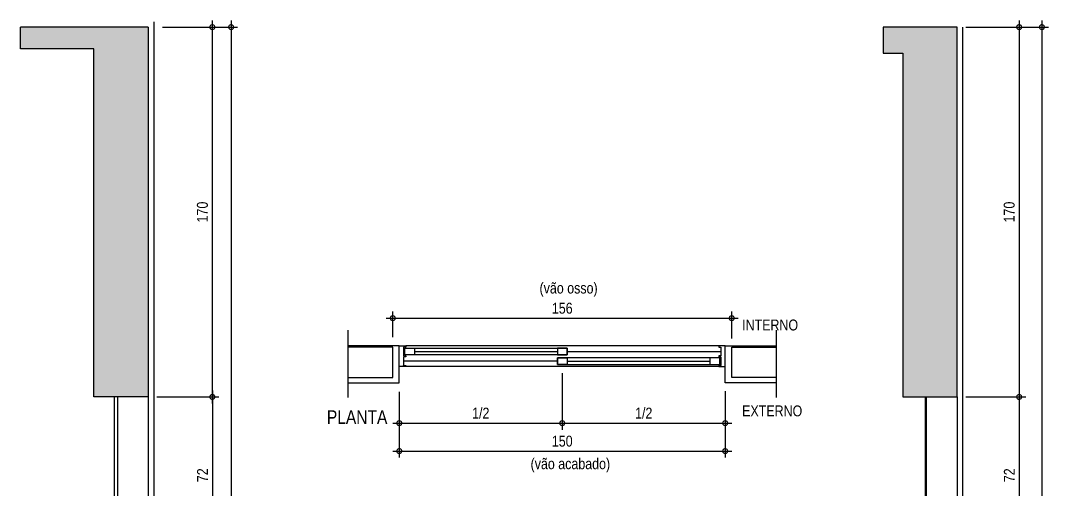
# Model space of a CAD drawing. Header units: metres. Extents: x -0.2 to 51.6, y -20.8 to 5.5.
# Drawn here: x 22.001 to 26.732, y -2.97 to -0.814 of the extents above; entities that cross this region are included whole.
import ezdxf

# ---------------------------------------------------------------- set-up
doc = ezdxf.new("R2010")
doc.units = ezdxf.units.M
for name, color, linetype in [('ARQ-ALV ACAB', 4, 'Continuous'), ('ARQ-ALV OSSO', 5, 'Continuous'), ('ARQ-AUX1 @ 1', 1, 'Continuous'), ('ARQ-AUX2', 2, 'Continuous'), ('ARQ-DIM', 2, 'Continuous'), ('ARQ-ENCH', 1, 'Continuous'), ('ARQ-EST', 2, 'Continuous'), ('ARQ-TXT', 2, 'Continuous')]:
    doc.layers.add(name, color=color, linetype=linetype)
doc.styles.add('Adesa', font='ARIALN.TTF')
doc.dimstyles.new('ADESA 1-0025', dxfattribs={"dimtxt": 0.05, "dimasz": 0.045, "dimexe": 0.03, "dimexo": 0.04, "dimgap": 0.02, "dimtad": 1, "dimtoh": 1, "dimdec": 0, "dimlfac": 100, "dimzin": 4, "dimtxsty": 'Adesa', "dimblk": 'DOTSMALL', "dimcen": 1, "dimdle": 0.03, "dimclrd": 1, "dimclre": 1, "dimclrt": 256, "dimazin": 1, "dimtm": 1e-09, "dimtfac": 1, "dimtdec": 0, "dimtix": 1, "dimtmove": 2, "dimatfit": 0, "dimldrblk": 'DOTSMALL', "dimfxl": 0.8, "dimtvp": 2, "dimtolj": 1, "dimtzin": 0, "dimarcsym": 0})

# ---------------------------------------------------------------- blocks, each defined once
blk = doc.blocks.new('_DotSmall')
at = {"color": 0, "linetype": 'ByBlock', "const_width": 0.5}
blk.add_lwpolyline([(-0.0625, 0, 1), (0.0625, 0, 1)], format="xyb", close=True, dxfattribs=at)
blk = doc.blocks.new('*D272')
at = {"layer": 'ARQ-DIM', "color": 1, "lineweight": -2, "transparency": 16777216}
for p, q in [((22.6539, -0.8445), (22.9137, -0.8445)), ((22.8837, -2.5745), (22.8837, -0.8145)), ((22.6289, -2.5445), (22.9137, -2.5445))]:
    blk.add_line(p, q, dxfattribs=at)
at = {"layer": 'Defpoints', "color": 0, "transparency": 16777216}
for p in [(22.6139, -0.8445), (22.8837, -0.8445), (22.5889, -2.5445)]:
    blk.add_point(p, dxfattribs=at)
at = {"layer": 'ARQ-DIM', "color": 1, "lineweight": -2, "transparency": 16777216, "xscale": 0.045, "yscale": 0.045, "zscale": 0.045}
for p, rotation in [((22.8837, -0.8445), 90), ((22.8837, -2.5445), 270)]:
    blk.add_blockref('_DotSmall', p, dxfattribs=dict(at, rotation=rotation))
at = {"layer": 'ARQ-DIM', "transparency": 16777216, "insert": (22.8382, -1.6945), "char_height": 0.05, "attachment_point": 5, "rotation": 90, "style": 'Adesa'}
blk.add_mtext('\\A1;170', dxfattribs=at)
blk = doc.blocks.new('*D273')
at = {"layer": 'ARQ-DIM', "color": 1, "lineweight": -2, "transparency": 16777216}
for p, q in [((22.9017, -0.8445), (23.0001, -0.8445)), ((22.9701, -0.8145), (22.9701, -5.5545)), ((22.9124, -5.5245), (23.0001, -5.5245))]:
    blk.add_line(p, q, dxfattribs=at)
at = {"layer": 'Defpoints', "color": 0, "transparency": 16777216}
for p in [(22.8617, -0.8445), (22.8724, -5.5245), (22.9701, -5.5245)]:
    blk.add_point(p, dxfattribs=at)
at = {"layer": 'ARQ-DIM', "color": 1, "lineweight": -2, "transparency": 16777216, "xscale": 0.045, "yscale": 0.045, "zscale": 0.045}
for p, rotation in [((22.9701, -0.8445), 90), ((22.9701, -5.5245), 270)]:
    blk.add_blockref('_DotSmall', p, dxfattribs=dict(at, rotation=rotation))
at = {"layer": 'ARQ-DIM', "transparency": 16777216, "insert": (22.9245, -3.1845), "char_height": 0.05, "attachment_point": 5, "rotation": 90, "style": 'Adesa'}
blk.add_mtext('\\A1;468', dxfattribs=at)
blk = doc.blocks.new('*D281')
at = {"layer": 'ARQ-DIM', "color": 1, "lineweight": -2, "transparency": 16777216}
for p, q in [((22.8113, -2.5445), (22.9137, -2.5445)), ((22.8837, -2.5145), (22.8837, -3.2945)), ((22.8113, -3.2645), (22.9137, -3.2645))]:
    blk.add_line(p, q, dxfattribs=at)
at = {"layer": 'Defpoints', "color": 0, "transparency": 16777216}
for p in [(22.7713, -2.5445), (22.7713, -3.2645), (22.8837, -3.2645)]:
    blk.add_point(p, dxfattribs=at)
at = {"layer": 'ARQ-DIM', "color": 1, "lineweight": -2, "transparency": 16777216, "xscale": 0.045, "yscale": 0.045, "zscale": 0.045}
for p, rotation in [((22.8837, -2.5445), 90), ((22.8837, -3.2645), 270)]:
    blk.add_blockref('_DotSmall', p, dxfattribs=dict(at, rotation=rotation))
at = {"layer": 'ARQ-DIM', "transparency": 16777216, "insert": (22.8386, -2.9045), "char_height": 0.05, "attachment_point": 5, "rotation": 90, "style": 'Adesa'}
blk.add_mtext('\\A1;72', dxfattribs=at)
blk = doc.blocks.new('*D303')
at = {"layer": 'ARQ-DIM', "color": 1, "lineweight": -2, "transparency": 16777216}
for p, q in [((23.7441, -2.5203), (23.7441, -2.8234)), ((25.2441, -2.5203), (25.2441, -2.8234)), ((23.7141, -2.7934), (25.2741, -2.7934))]:
    blk.add_line(p, q, dxfattribs=at)
at = {"layer": 'Defpoints', "color": 0, "transparency": 16777216}
for p in [(23.7441, -2.4803), (25.2441, -2.4803), (25.2441, -2.7934)]:
    blk.add_point(p, dxfattribs=at)
at = {"layer": 'ARQ-DIM', "color": 1, "lineweight": -2, "transparency": 16777216, "xscale": 0.045, "yscale": 0.045, "zscale": 0.045, "rotation": 180}
blk.add_blockref('_DotSmall', (23.7441, -2.7934), dxfattribs=at)
at = {"layer": 'ARQ-DIM', "color": 1, "lineweight": -2, "transparency": 16777216, "xscale": 0.045, "yscale": 0.045, "zscale": 0.045}
blk.add_blockref('_DotSmall', (25.2441, -2.7934), dxfattribs=at)
at = {"layer": 'ARQ-DIM', "transparency": 16777216, "insert": (24.4941, -2.7479), "char_height": 0.05, "attachment_point": 5, "style": 'Adesa'}
blk.add_mtext('\\A1;150', dxfattribs=at)
blk = doc.blocks.new('*D304')
at = {"layer": 'ARQ-DIM', "color": 1, "lineweight": -2, "transparency": 16777216}
for p, q in [((23.7141, -2.2703), (23.7141, -2.1524)), ((25.2741, -2.2753), (25.2741, -2.1524)), ((23.6841, -2.1824), (25.3041, -2.1824))]:
    blk.add_line(p, q, dxfattribs=at)
at = {"layer": 'Defpoints', "color": 0, "transparency": 16777216}
for p in [(25.2741, -2.1824), (23.7141, -2.3103), (25.2741, -2.3153)]:
    blk.add_point(p, dxfattribs=at)
at = {"layer": 'ARQ-DIM', "color": 1, "lineweight": -2, "transparency": 16777216, "xscale": 0.045, "yscale": 0.045, "zscale": 0.045, "rotation": 180}
blk.add_blockref('_DotSmall', (23.7141, -2.1824), dxfattribs=at)
at = {"layer": 'ARQ-DIM', "color": 1, "lineweight": -2, "transparency": 16777216, "xscale": 0.045, "yscale": 0.045, "zscale": 0.045}
blk.add_blockref('_DotSmall', (25.2741, -2.1824), dxfattribs=at)
at = {"layer": 'ARQ-DIM', "transparency": 16777216, "insert": (24.4941, -2.1369), "char_height": 0.05, "attachment_point": 5, "style": 'Adesa'}
blk.add_mtext('\\A1;156', dxfattribs=at)
blk = doc.blocks.new('*D292')
at = {"layer": 'ARQ-DIM', "color": 1, "lineweight": -2, "transparency": 16777216}
for p, q in [((24.4941, -2.4353), (24.4941, -2.695)), ((23.7441, -2.5454), (23.7441, -2.695)), ((23.7141, -2.665), (24.5241, -2.665))]:
    blk.add_line(p, q, dxfattribs=at)
at = {"layer": 'Defpoints', "color": 0, "transparency": 16777216}
for p in [(24.4941, -2.3953), (23.7441, -2.5054), (24.4941, -2.665)]:
    blk.add_point(p, dxfattribs=at)
at = {"layer": 'ARQ-DIM', "color": 1, "lineweight": -2, "transparency": 16777216, "xscale": 0.045, "yscale": 0.045, "zscale": 0.045, "rotation": 180}
blk.add_blockref('_DotSmall', (23.7441, -2.665), dxfattribs=at)
at = {"layer": 'ARQ-DIM', "color": 1, "lineweight": -2, "transparency": 16777216, "xscale": 0.045, "yscale": 0.045, "zscale": 0.045}
blk.add_blockref('_DotSmall', (24.4941, -2.665), dxfattribs=at)
at = {"layer": 'ARQ-DIM', "transparency": 16777216, "insert": (24.1191, -2.6191), "char_height": 0.05, "attachment_point": 5, "style": 'Adesa'}
blk.add_mtext('\\A1;1/2', dxfattribs=at)
blk = doc.blocks.new('*D293')
at = {"layer": 'ARQ-DIM', "color": 1, "lineweight": -2, "transparency": 16777216}
for p, q in [((24.4941, -2.4353), (24.4941, -2.695)), ((25.2441, -2.518), (25.2441, -2.695)), ((24.4641, -2.665), (25.2741, -2.665))]:
    blk.add_line(p, q, dxfattribs=at)
at = {"layer": 'Defpoints', "color": 0, "transparency": 16777216}
for p in [(24.4941, -2.3953), (25.2441, -2.478), (25.2441, -2.665)]:
    blk.add_point(p, dxfattribs=at)
at = {"layer": 'ARQ-DIM', "color": 1, "lineweight": -2, "transparency": 16777216, "xscale": 0.045, "yscale": 0.045, "zscale": 0.045, "rotation": 180}
blk.add_blockref('_DotSmall', (24.4941, -2.665), dxfattribs=at)
at = {"layer": 'ARQ-DIM', "color": 1, "lineweight": -2, "transparency": 16777216, "xscale": 0.045, "yscale": 0.045, "zscale": 0.045}
blk.add_blockref('_DotSmall', (25.2441, -2.665), dxfattribs=at)
at = {"layer": 'ARQ-DIM', "transparency": 16777216, "insert": (24.8691, -2.6191), "char_height": 0.05, "attachment_point": 5, "style": 'Adesa'}
blk.add_mtext('\\A1;1/2', dxfattribs=at)
blk = doc.blocks.new('*D297')
at = {"layer": 'ARQ-DIM', "color": 1, "lineweight": -2, "transparency": 16777216}
for p, q in [((26.3518, -0.8445), (26.627, -0.8445)), ((26.597, -0.8145), (26.597, -2.5745)), ((26.3513, -2.5445), (26.627, -2.5445))]:
    blk.add_line(p, q, dxfattribs=at)
at = {"layer": 'Defpoints', "color": 0, "transparency": 16777216}
for p in [(26.3118, -0.8445), (26.3113, -2.5445), (26.597, -2.5445)]:
    blk.add_point(p, dxfattribs=at)
at = {"layer": 'ARQ-DIM', "color": 1, "lineweight": -2, "transparency": 16777216, "xscale": 0.045, "yscale": 0.045, "zscale": 0.045}
for p, rotation in [((26.597, -0.8445), 90), ((26.597, -2.5445), 270)]:
    blk.add_blockref('_DotSmall', p, dxfattribs=dict(at, rotation=rotation))
at = {"layer": 'ARQ-DIM', "transparency": 16777216, "insert": (26.5515, -1.6945), "char_height": 0.05, "attachment_point": 5, "rotation": 90, "style": 'Adesa'}
blk.add_mtext('\\A1;170', dxfattribs=at)
blk = doc.blocks.new('*D299')
at = {"layer": 'ARQ-DIM', "color": 1, "lineweight": -2, "transparency": 16777216}
for p, q in [((26.6292, -0.8445), (26.7318, -0.8445)), ((26.7018, -0.8145), (26.7018, -5.5545)), ((26.5931, -5.5245), (26.7318, -5.5245))]:
    blk.add_line(p, q, dxfattribs=at)
at = {"layer": 'Defpoints', "color": 0, "transparency": 16777216}
for p in [(26.5892, -0.8445), (26.5531, -5.5245), (26.7018, -5.5245)]:
    blk.add_point(p, dxfattribs=at)
at = {"layer": 'ARQ-DIM', "color": 1, "lineweight": -2, "transparency": 16777216, "xscale": 0.045, "yscale": 0.045, "zscale": 0.045}
for p, rotation in [((26.7018, -0.8445), 90), ((26.7018, -5.5245), 270)]:
    blk.add_blockref('_DotSmall', p, dxfattribs=dict(at, rotation=rotation))
at = {"layer": 'ARQ-DIM', "transparency": 16777216, "insert": (26.6563, -3.1845), "char_height": 0.05, "attachment_point": 5, "rotation": 90, "style": 'Adesa'}
blk.add_mtext('\\A1;468', dxfattribs=at)
blk = doc.blocks.new('*U306')
at = {"color": 0, "linetype": 'ByBlock', "ltscale": 0.5}
for points in [[(0.02, -0.045), (0.03, -0.045), (0.03, -0.05), (0.02, -0.05), (0.02, -0.09), (0.03, -0.09), (0.03, -0.095), (0.02, -0.095), (0.02, -0.09), (0.03, -0.09), (0.03, -0.095), (0, -0.095), (0, 0), (0.03, 0), (0.03, -0.005), (0.02, -0.005), (0.02, -0.045)], [(1.48, -0.045), (1.47, -0.045), (1.47, -0.05), (1.48, -0.05), (1.48, -0.09), (1.47, -0.09), (1.47, -0.095), (1.48, -0.095), (1.48, -0.09), (1.47, -0.09), (1.47, -0.095), (1.5, -0.095), (1.5, 0), (1.47, 0), (1.47, -0.005), (1.48, -0.005), (1.48, -0.045)], [(0.025, -0.01), (0.07, -0.01), (0.07, -0.04), (0.025, -0.04)], [(0.7725, -0.01), (0.7275, -0.01), (0.7275, -0.04), (0.7725, -0.04)], [(0.7275, -0.055), (0.7725, -0.055), (0.7725, -0.085), (0.7275, -0.085)], [(1.475, -0.055), (1.43, -0.055), (1.43, -0.085), (1.475, -0.085)]]:
    blk.add_lwpolyline(points, close=True, dxfattribs=at)
at = {"color": 8, "linetype": 'ByBlock', "ltscale": 0.5}
for points in [[(1.47, 0), (0.03, 0)], [(0.7725, -0.025), (1.48, -0.025)], [(0.7275, -0.07), (0.02, -0.07)], [(1.47, -0.095), (0.03, -0.095)]]:
    blk.add_lwpolyline(points, dxfattribs=at)
at = {"color": 7, "linetype": 'ByBlock', "ltscale": 0.5}
for points in [[(0.7725, -0.01), (0.7725, -0.04), (0.025, -0.04), (0.025, -0.01)], [(0.7275, -0.055), (0.7275, -0.085), (1.475, -0.085), (1.475, -0.055)]]:
    blk.add_lwpolyline(points, close=True, dxfattribs=at)
for points in [[(0.07, -0.025), (0.7275, -0.025)], [(0.7725, -0.07), (1.43, -0.07)]]:
    blk.add_lwpolyline(points, dxfattribs=at)
blk = doc.blocks.new('*D305')
at = {"layer": 'ARQ-DIM', "color": 1, "lineweight": -2, "transparency": 16777216}
for p, q in [((26.3513, -2.5445), (26.627, -2.5445)), ((26.597, -2.5145), (26.597, -3.2945)), ((26.4791, -3.2645), (26.627, -3.2645))]:
    blk.add_line(p, q, dxfattribs=at)
at = {"layer": 'Defpoints', "color": 0, "transparency": 16777216}
for p in [(26.3113, -2.5445), (26.4391, -3.2645), (26.597, -3.2645)]:
    blk.add_point(p, dxfattribs=at)
at = {"layer": 'ARQ-DIM', "color": 1, "lineweight": -2, "transparency": 16777216, "xscale": 0.045, "yscale": 0.045, "zscale": 0.045}
for p, rotation in [((26.597, -2.5445), 90), ((26.597, -3.2645), 270)]:
    blk.add_blockref('_DotSmall', p, dxfattribs=dict(at, rotation=rotation))
at = {"layer": 'ARQ-DIM', "transparency": 16777216, "insert": (26.5519, -2.9045), "char_height": 0.05, "attachment_point": 5, "rotation": 90, "style": 'Adesa'}
blk.add_mtext('\\A1;72', dxfattribs=at)
blk = doc.blocks.new('ALUMINIO')
h = blk.add_hatch(color=8)
h.dxf.hatch_style = 1
h.paths.add_polyline_path([(22.3389, -2.5445), (22.5889, -2.5445), (22.5889, -0.8445), (22.001, -0.8445), (22.001, -0.9445), (22.3389, -0.9445)])
h = blk.add_hatch(color=8)
h.dxf.hatch_style = 1
h.paths.add_polyline_path([(26.0613, -2.5445), (26.3113, -2.5445), (26.3113, -0.8445), (25.9713, -0.8445), (25.9713, -0.9645), (26.0613, -0.9645)])
at = {"color": 8}
blk.add_line((25.9713, -0.8445), (25.9713, -0.9645), dxfattribs=at)
at = {"layer": 'ARQ-ALV ACAB', "color": 4}
for p, q in [((22.6139, -0.8195), (22.6139, -3.2945)), ((22.4339, -3.2945), (22.4339, -2.5445))]:
    blk.add_line(p, q, dxfattribs=at)
at = {"layer": 'ARQ-ALV ACAB'}
blk.add_lwpolyline([(26.3363, -0.8445), (26.3363, -3.2945), (26.1663, -3.2945), (26.1663, -2.5445)], dxfattribs=at)
at = {"layer": 'ARQ-ALV ACAB', "ltscale": 0.05}
for points in [[(23.5095, -2.4803), (23.7441, -2.4803), (23.7441, -2.3103), (23.5084, -2.3103)], [(25.4787, -2.4803), (25.2441, -2.4803), (25.2441, -2.3103), (25.4787, -2.3103)]]:
    blk.add_lwpolyline(points, dxfattribs=at)
at = {"layer": 'ARQ-ALV OSSO', "ltscale": 0.05}
for points in [[(23.5095, -2.4553), (23.7141, -2.4553), (23.7141, -2.3153), (23.5095, -2.3153)], [(25.4787, -2.4553), (25.2741, -2.4553), (25.2741, -2.3153), (25.4787, -2.3153)]]:
    blk.add_lwpolyline(points, dxfattribs=at)
at = {"layer": 'ARQ-ALV OSSO'}
for points in [[(22.5889, -2.5445), (22.5889, -3.2645), (22.4489, -3.2645), (22.4489, -2.5445)], [(26.3113, -2.5445), (26.3113, -3.2645), (26.1713, -3.2645), (26.1713, -2.5445)]]:
    blk.add_lwpolyline(points, dxfattribs=at)
at = {"layer": 'ARQ-AUX2'}
for p, q in [((22.5889, -0.8445), (22.001, -0.8445)), ((22.5889, -0.8445), (22.5889, -2.5445)), ((22.3389, -0.9445), (22.001, -0.9445)), ((22.3389, -2.5445), (22.3389, -0.9445)), ((22.5889, -2.5445), (22.3389, -2.5445))]:
    blk.add_line(p, q, dxfattribs=at)
blk.add_lwpolyline([(25.9713, -0.9645), (26.0613, -0.9645), (26.0613, -2.5445), (26.3113, -2.5445), (26.3113, -0.8445), (25.9713, -0.8445)], dxfattribs=at)
at = {"layer": 'ARQ-ENCH', "ltscale": 0.01}
for p, q in [((23.5084, -2.5469), (23.5084, -2.2379)), ((25.4798, -2.5469), (25.4798, -2.2379))]:
    blk.add_line(p, q, dxfattribs=at)
at = {"layer": 'ARQ-EST', "color": 8}
blk.add_lwpolyline([(22.001, -0.9445), (22.001, -0.8445)], dxfattribs=at)
at = {"layer": 'ARQ-AUX1 @ 1'}
blk.add_blockref('*U306', (23.7441, -2.3103), dxfattribs=at)
at = {"layer": 'ARQ-TXT', "width": 0.551174, "attachment_point": 1, "style": 'Adesa'}
for s, insert, char_height in [('(vão osso)', (24.3896, -2.0189), 0.05), ('PLANTA', (23.4108, -2.606), 0.0625), ('(vão acabado)', (24.3484, -2.8265), 0.05)]:
    blk.add_mtext(s, dxfattribs=dict(at, insert=insert, char_height=char_height))
at = {"layer": 'ARQ-TXT', "ltscale": 0.01, "char_height": 0.05, "width": 0.686828, "attachment_point": 1, "style": 'Adesa'}
for s, insert in [('INTERNO', (25.322, -2.1888)), ('EXTERNO', (25.322, -2.5836))]:
    blk.add_mtext(s, dxfattribs=dict(at, insert=insert))
at = {"layer": 'ARQ-DIM'}
for base, p1, p2, picture, middle in [((22.8837, -0.8445), (22.5889, -2.5445), (22.6139, -0.8445), '*D272', (22.8382, -1.6945)), ((22.9701, -5.5245), (22.8617, -0.8445), (22.8724, -5.5245), '*D273', (22.9245, -3.1845)), ((26.597, -2.5445), (26.3118, -0.8445), (26.3113, -2.5445), '*D297', (26.5515, -1.6945)), ((26.7018, -5.5245), (26.5892, -0.8445), (26.5531, -5.5245), '*D299', (26.6563, -3.1845)), ((22.8837, -3.2645), (22.7713, -2.5445), (22.7713, -3.2645), '*D281', (22.8386, -2.9045)), ((26.597, -3.2645), (26.3113, -2.5445), (26.4391, -3.2645), '*D305', (26.5519, -2.9045))]:
    dim = blk.add_linear_dim(base=base, p1=p1, p2=p2, angle=90, dimstyle='ADESA 1-0025', dxfattribs=at)
    dim.commit()
    dim.dimension.update_dxf_attribs({"geometry": picture, "text_midpoint": middle})
for base, p1, p2, picture, middle in [((25.2741, -2.1824), (23.7141, -2.3103), (25.2741, -2.3153), '*D304', (24.4941, -2.1369)), ((25.2441, -2.7934), (23.7441, -2.4803), (25.2441, -2.4803), '*D303', (24.4941, -2.7479))]:
    dim = blk.add_linear_dim(base=base, p1=p1, p2=p2, dimstyle='ADESA 1-0025', dxfattribs=at)
    dim.commit()
    dim.dimension.update_dxf_attribs({"geometry": picture, "text_midpoint": middle})
for base, p1, p2, picture, middle in [((24.4941, -2.665), (23.7441, -2.5054), (24.4941, -2.3953), '*D292', (24.1191, -2.6191)), ((25.2441, -2.665), (24.4941, -2.3953), (25.2441, -2.478), '*D293', (24.8691, -2.6191))]:
    dim = blk.add_linear_dim(base=base, p1=p1, p2=p2, text='1/2', dimstyle='ADESA 1-0025', dxfattribs=at)
    dim.commit()
    dim.dimension.update_dxf_attribs({"geometry": picture, "text_midpoint": middle})

msp = doc.modelspace()

# ---------------------------------------------------------------- block references
msp.add_blockref('ALUMINIO', (0, 0))

doc.saveas('drawing.dxf')
